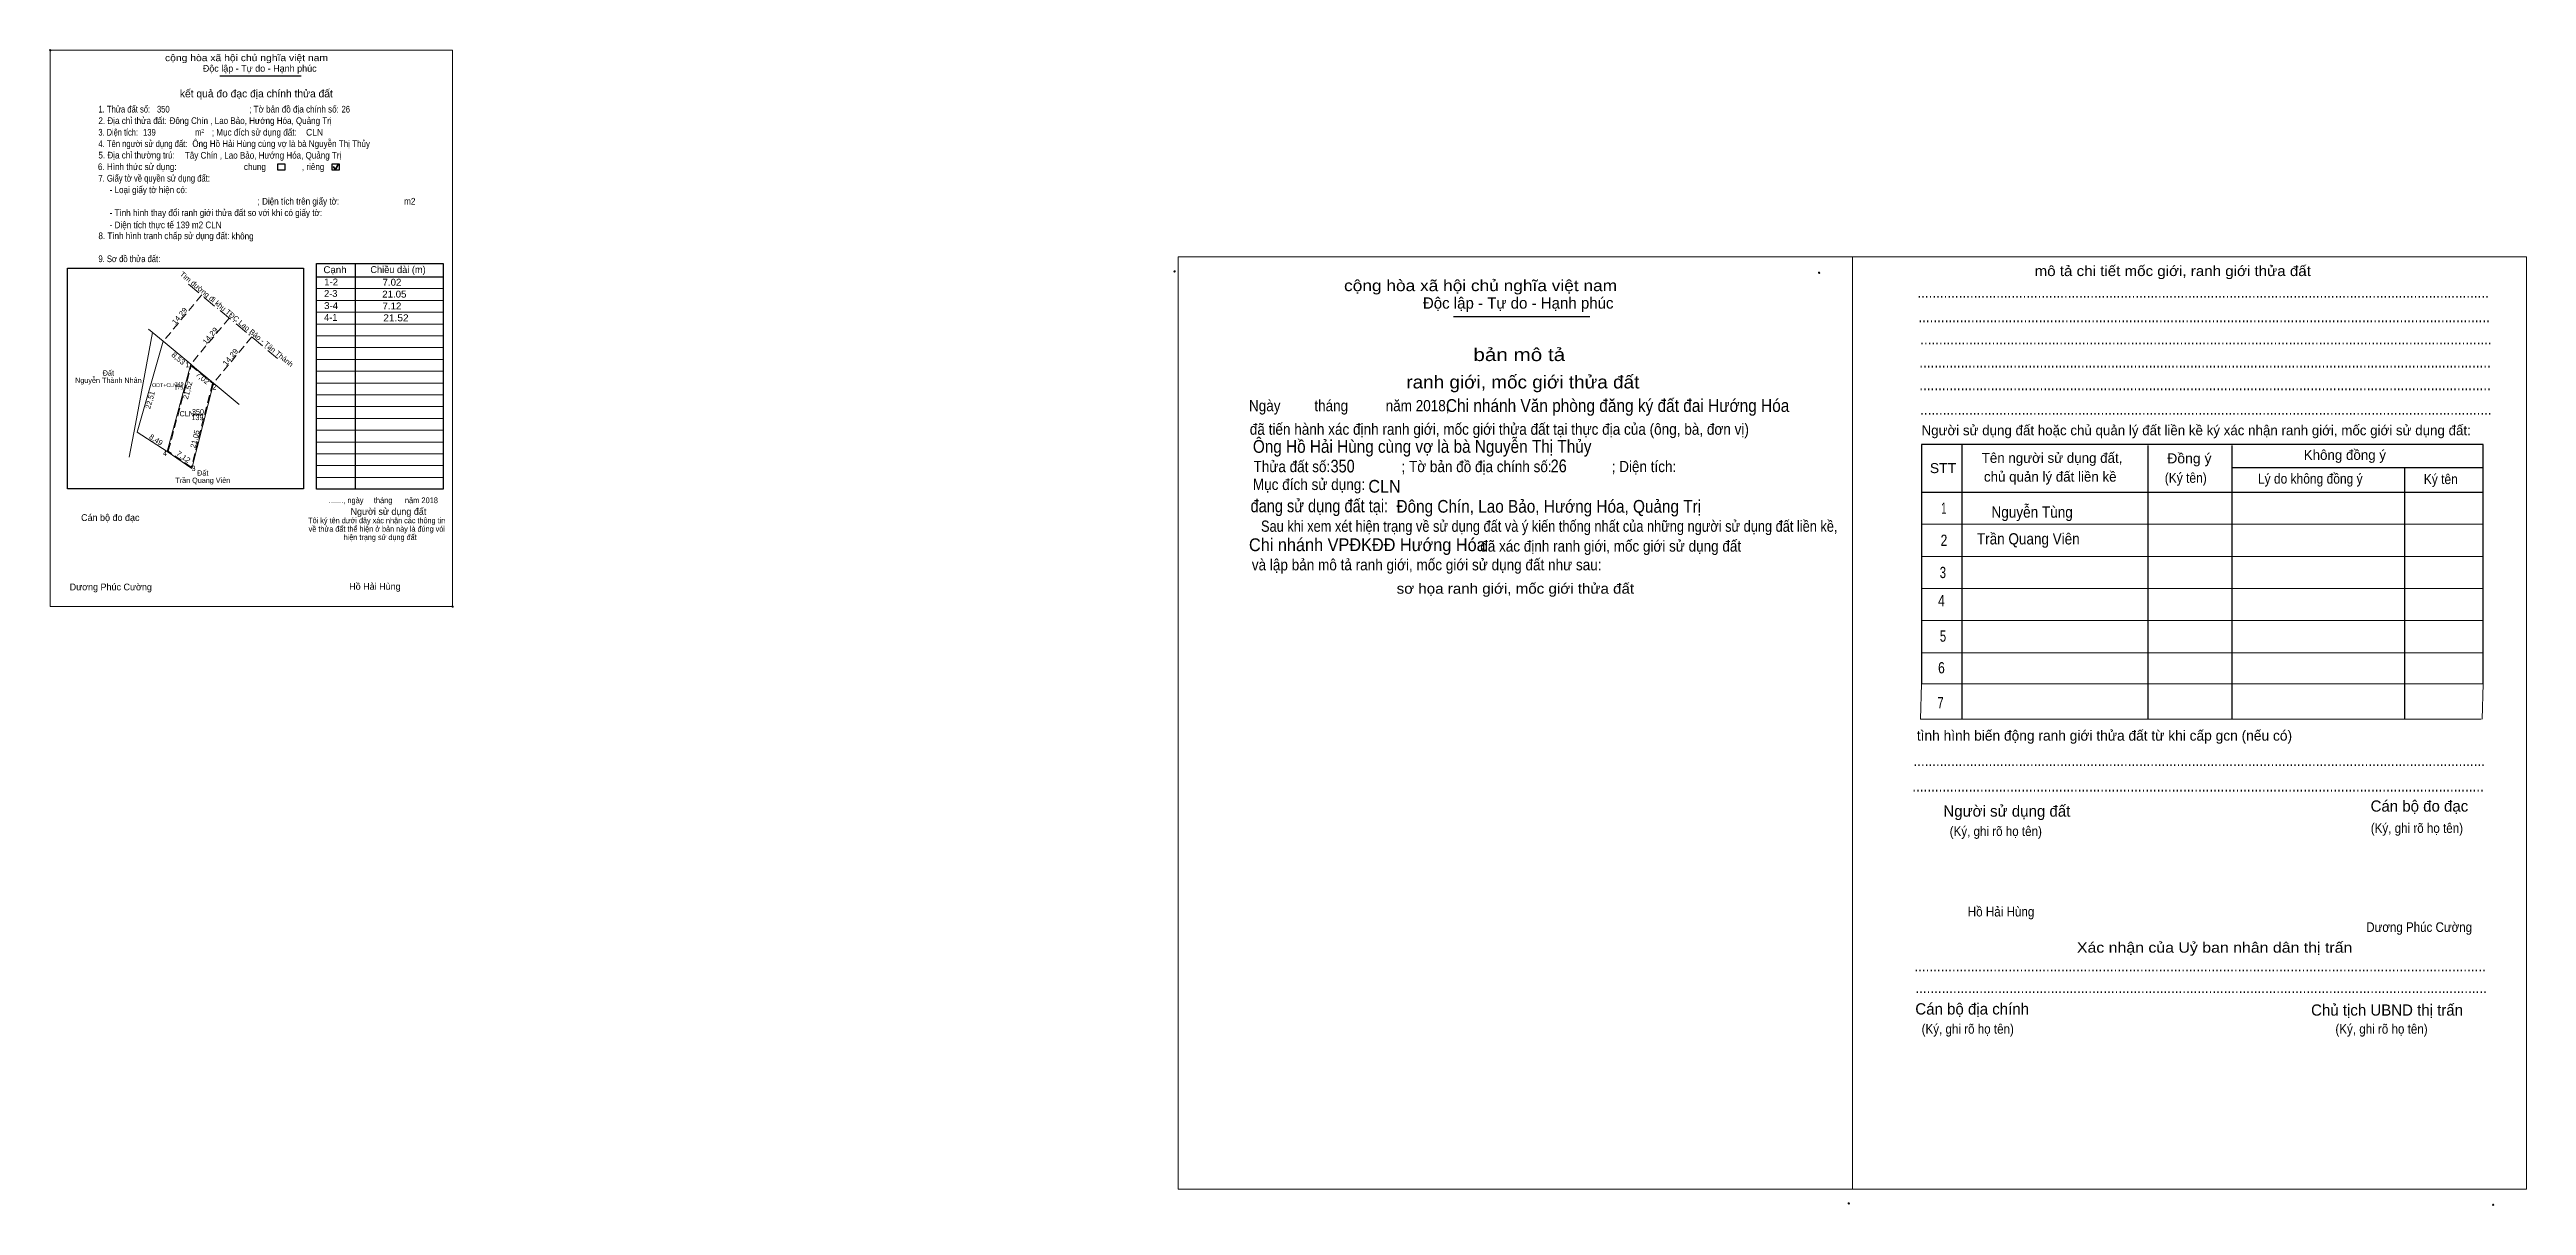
# Model space of a CAD drawing. Header units: metres. Extents: x 538226 to 540031, y 1837627 to 1837903.
# Drawn here: x 539441 to 540031, y 1837627 to 1837903 of the extents above.
import ezdxf
from ezdxf.enums import TextEntityAlignment as Align

# ---------------------------------------------------------------- set-up
doc = ezdxf.new("R2010")
doc.units = ezdxf.units.M
doc.header["$LTSCALE"] = 0.64
doc.header["$PDMODE"] = 32
doc.header["$PDSIZE"] = 0.32
doc.linetypes.add('DOT_DASHED', pattern=[7.7, 5, -1.2, 0.3, -1.2])
doc.linetypes.add('MEDIUM_DASHED', pattern=[4.5, 3, -1.5])
for name, color, linetype, lineweight in [('13', 7, 'Continuous', 13), ('17', 7, 'Continuous', 13), ('6', 7, 'Continuous', 13), ('7', 7, 'Continuous', 13)]:
    doc.layers.add(name, color=color, linetype=linetype, lineweight=lineweight)
doc.layers.add('25', color=7, linetype='Continuous')

msp = doc.modelspace()

# ---------------------------------------------------------------- linework, layer by layer
at = {"layer": '13'}
for p, q in [((539886.95, 1837751.55), (539886.7, 1837743.15)), ((540020.71, 1837751.55), (540020.48, 1837743.15))]:
    msp.add_line(p, q, dxfattribs=at)
at = {"layer": '7', "lineweight": 25}
for p, q in [((539481.66, 1837896.41), (539501.04, 1837896.41)), ((539513.93, 1837851.65), (539513.93, 1837797.89)), ((539504.71, 1837848.51), (539534.86, 1837848.51)), ((539775.47, 1837839.01), (539807.93, 1837839.01)), ((539896.56, 1837808.56), (539896.56, 1837743.15)), ((539940.85, 1837808.33), (539940.85, 1837743.15)), ((539960.83, 1837808.33), (539960.83, 1837743.15)), ((539960.83, 1837803.04), (540020.71, 1837803.04)), ((540001.95, 1837803.04), (540001.95, 1837743.15)), ((539886.95, 1837797.23), (540020.71, 1837797.23))]:
    msp.add_line(p, q, dxfattribs=at)
at = {"layer": '7', "lineweight": 35}
for p, q in [((539508.69, 1837874.75), (539509.23, 1837874.04)), ((539509.23, 1837874.04), (539509.89, 1837875.22))]:
    msp.add_line(p, q, dxfattribs=at)
at = {"layer": '7', "linetype": 'MEDIUM_DASHED'}
for p, q in [((539477.33, 1837844.14), (539468.21, 1837833.14)), ((539483.91, 1837838.67), (539474.77, 1837827.68)), ((539489.28, 1837834.2), (539480.17, 1837823.2))]:
    msp.add_line(p, q, dxfattribs=at)
at = {"layer": '7', "linetype": 'DOT_DASHED'}
msp.add_line((539474.2, 1837846.74), (539495.44, 1837829.08), dxfattribs=at)
at = {"layer": '7'}
for p, q in [((539504.71, 1837845.7), (539534.86, 1837845.7)), ((539504.71, 1837842.88), (539534.86, 1837842.88)), ((539504.71, 1837840.07), (539534.86, 1837840.07)), ((539461.59, 1837813.41), (539465.63, 1837835.27)), ((539468.21, 1837833.14), (539462.03, 1837811.49)), ((539504.71, 1837837.26), (539534.86, 1837837.26)), ((539504.71, 1837834.45), (539534.86, 1837834.45)), ((539474.77, 1837827.68), (539469.17, 1837806.9)), ((539504.71, 1837831.64), (539534.86, 1837831.64)), ((539504.71, 1837828.82), (539534.86, 1837828.82)), ((539504.71, 1837826.01), (539534.86, 1837826.01)), ((539471.22, 1837822.49), (539472.83, 1837822.49)), ((539474.99, 1837802.8), (539480.17, 1837823.2)), ((539481.09, 1837822.43), (539486.31, 1837818.09)), ((539504.71, 1837823.2), (539534.86, 1837823.2)), ((539504.71, 1837820.39), (539534.86, 1837820.39)), ((539475.39, 1837815.62), (539477.7, 1837815.62)), ((539504.71, 1837817.58), (539534.86, 1837817.58)), ((539504.71, 1837814.76), (539534.86, 1837814.76)), ((539460.13, 1837805.54), (539461.59, 1837813.41)), ((539504.71, 1837811.95), (539534.86, 1837811.95)), ((539504.71, 1837809.14), (539534.86, 1837809.14)), ((539504.71, 1837806.33), (539534.86, 1837806.33)), ((539504.71, 1837803.52), (539534.86, 1837803.52)), ((539504.71, 1837800.7), (539534.86, 1837800.7)), ((539886.95, 1837789.57), (540020.71, 1837789.57)), ((539886.95, 1837781.91), (540020.71, 1837781.91)), ((539886.95, 1837774.25), (540020.71, 1837774.25)), ((539886.95, 1837766.6), (540020.71, 1837766.6)), ((539886.95, 1837758.94), (540020.71, 1837758.94)), ((539886.94, 1837751.54), (540020.71, 1837751.54)), ((539886.71, 1837743.15), (540020.25, 1837743.15))]:
    msp.add_line(p, q, dxfattribs=at)
for points in [[(539441.29, 1837902.49), (539537.13, 1837902.49), (539537.13, 1837769.94), (539441.29, 1837769.94)], [(539709.94, 1837853.23), (539870.48, 1837853.23), (539870.48, 1837631.18), (539709.94, 1837631.18)], [(539870.48, 1837853.23), (540031.02, 1837853.23), (540031.02, 1837631.18), (539870.48, 1837631.18)], [(539870.48, 1837853.23), (540031.02, 1837853.23), (540031.02, 1837631.18), (539870.48, 1837631.18)]]:
    msp.add_lwpolyline(points, close=True, dxfattribs=at)
at = {"layer": '7', "lineweight": 25}
for points in [[(539495.52, 1837875.45), (539497.17, 1837875.45), (539497.17, 1837873.92), (539495.52, 1837873.92)], [(539508.47, 1837875.45), (539510.12, 1837875.45), (539510.12, 1837873.92), (539508.47, 1837873.92)], [(539445.42, 1837850.54), (539501.64, 1837850.54), (539501.64, 1837798.02), (539445.42, 1837798.02)], [(539504.71, 1837851.65), (539534.86, 1837851.65), (539534.86, 1837797.89), (539504.71, 1837797.89)]]:
    msp.add_lwpolyline(points, close=True, dxfattribs=at)
at = {"layer": '7'}
for points in [[(539464.71, 1837836.04), (539468.21, 1837833.14), (539469.13, 1837832.37), (539474.77, 1837827.68), (539475.69, 1837826.91), (539480.17, 1837823.2), (539481.09, 1837822.43)], [(539474.99, 1837802.8), (539469.17, 1837806.9), (539462.03, 1837811.49)]]:
    msp.add_lwpolyline(points, dxfattribs=at)
at = {"layer": '7', "linetype": 'MEDIUM_DASHED'}
msp.add_lwpolyline([(539474.88, 1837827.33), (539479.95, 1837823.13), (539474.87, 1837803.13), (539469.4, 1837806.98)], close=True, dxfattribs=at)
at = {"layer": '7', "lineweight": 25}
msp.add_lwpolyline([(540020.71, 1837751.54), (540020.71, 1837808.56), (539886.95, 1837808.56), (539886.95, 1837751.54)], dxfattribs=at)
at = {"layer": '7'}
for p in [(539441.29, 1837902.49), (539709.07, 1837849.8), (539862.55, 1837849.48), (539537.12, 1837769.94), (539869.62, 1837627.75), (540023.09, 1837627.43)]:
    msp.add_point(p, dxfattribs=at)

# ---------------------------------------------------------------- texts
at = {"layer": '17', "width": 0.9}
for s, height, p in [('Hồ Hải Hùng', 2.3, (539897.97, 1837696.12)), ('Dương Phúc Cường', 2.288, (539992.86, 1837692.44))]:
    msp.add_text(s, height=height, dxfattribs=at).set_placement(p)
at = {"layer": '25'}
for s, height, width, p in [('Chi nhánh Văn phòng đăng ký đất đai Hướng Hóa', 3.049, 0.9, (539773.69, 1837816.31)), ('CLN', 3.03, 0.95, (539755.21, 1837797.08)), ('Chi nhánh VPĐKĐĐ Hướng Hóa', 3.049, 0.95, (539726.78, 1837783.15))]:
    msp.add_text(s, height=height, dxfattribs=dict(at, width=width)).set_placement(p)
at = {"layer": '6', "width": 0.9}
msp.add_text('Ông Hồ Hải Hùng cùng vợ là bà Nguyễn Thị Thủy', height=3.03, dxfattribs=at).set_placement((539727.71, 1837806.58))
at = {"layer": '7'}
for s, height, width, p in [('cộng hòa xã hội chủ nghĩa việt nam', 1.599, 1.15, (539468.63, 1837899.88)), ('2. Địa chỉ thửa đất:', 1.599, 0.9, (539452.77, 1837884.91)), ('1. Thửa đất số:', 1.599, 0.85, (539452.77, 1837887.64)), ('350', 1.59, 0.85, (539466.72, 1837887.64)), ('Đông Chín , Lao Bảo, Hướng Hóa, Quảng Trị', 1.59, 0.9, (539469.73, 1837884.91)), ('; Tờ bản đồ địa chính số:', 1.599, 0.9, (539488.66, 1837887.64)), ('26', 1.59, 0.85, (539510.67, 1837887.64)), ('4. Tên người sử dụng đất:', 1.599, 0.85, (539452.77, 1837879.42)), ('3. Diện tích:', 1.599, 0.8, (539452.77, 1837882.14)), ('139', 1.59, 0.85, (539463.41, 1837882.14)), ('Ông Hồ Hải Hùng cùng vợ là bà Nguyễn Thị Thủy', 1.59, 0.9, (539475.14, 1837879.43)), ('m', 1.599, 0.8, (539475.81, 1837882.14)), ('2', 0.9133, 0.8, (539477.26, 1837882.8)), ('; Mục đích sử dụng đất:', 1.599, 0.9, (539479.78, 1837882.14)), ('CLN', 1.6, 0.95, (539502.22, 1837882.14)), ('6. Hình thức sử dụng:', 1.599, 0.9, (539452.66, 1837873.93)), ('5. Địa chỉ thường trú:', 1.599, 0.9, (539452.77, 1837876.69)), ('Tây Chín , Lao Bảo, Hướng Hóa, Quảng Trị', 1.592, 0.9, (539473.37, 1837876.66)), ('chung                , riêng', 1.599, 0.9, (539487.42, 1837873.93)), ('7. Giấy tờ về quyền sử dụng đất:', 1.599, 0.85, (539452.77, 1837871.19)), ('     - Loại giấy tờ hiện có:', 1.597, 0.9, (539452.77, 1837868.44)), ('                                                                       ; Diện tích trên giấy tờ:                             m2', 1.597, 0.9, (539452.77, 1837865.71)), ('     - Tình hình thay đổi ranh giới thửa đất so với khi có giấy tờ:', 1.597, 0.9, (539452.77, 1837862.97)), ('     - Diện tích thực tế 139 m2 CLN', 1.6, 0.9, (539452.77, 1837860.07)), ('8. Tình hình tranh chấp sử dụng đất: ', 1.597, 0.9, (539452.77, 1837857.48)), ('không', 1.599, 0.9, (539484.48, 1837857.41)), ('9. Sơ đồ thửa đất:', 1.599, 0.85, (539452.77, 1837852)), ('Cạnh', 1.64, 1.05, (539506.36, 1837849.38)), ('1-2', 1.64, 1.05, (539506.52, 1837846.45)), ('21.05', 1.64, 1.05, (539520.36, 1837843.56)), ('7.02', 1.64, 1.05, (539520.44, 1837846.39)), ('cộng hòa xã hội chủ nghĩa việt nam', 2.678, 1.15, (539749.43, 1837845.09)), ('........................................................................................................................................................', 2.678, 0.9, (539885.95, 1837843.5)), ('3-4', 1.64, 1.05, (539506.52, 1837840.82)), ('7.12', 1.64, 1.05, (539520.44, 1837840.74)), ('21.52', 1.64, 1.1, (539520.61, 1837837.91)), ('........................................................................................................................................................', 2.678, 0.9, (539886.19, 1837837.69)), ('........................................................................................................................................................', 2.678, 0.9, (539886.63, 1837832.38)), ('........................................................................................................................................................', 2.678, 0.9, (539886.42, 1837826.88)), ('........................................................................................................................................................', 2.678, 0.9, (539886.42, 1837821.49)), ('Ngày         tháng          năm 2018,', 2.674, 0.9, (539726.78, 1837816.48)), ('........................................................................................................................................................', 2.678, 0.9, (539886.62, 1837815.66)), (' đã tiến hành xác định ranh giới, mốc giới thửa đất tại thực địa của (ông, bà, đơn vị)', 2.682, 0.9, (539726.08, 1837810.87)), ('Thửa đất số:                   ; Tờ bản đồ địa chính số:                ; Diện tích:', 2.674, 0.9, (539727.87, 1837801.97)), ('350', 3.03, 0.85, (539746.21, 1837801.9)), ('26', 3.03, 0.85, (539798.63, 1837801.94)), ('STT', 2.373, 1.05, (539888.93, 1837801.74)), ('Đồng ý', 2.373, 1.05, (539945.46, 1837804.07)), ('Mục đích sử dụng:', 2.682, 0.9, (539727.7, 1837797.71)), ('(Ký tên)', 2.373, 0.9, (539944.88, 1837799.43)), ('Lý do không đồng ý', 2.373, 0.9, (539967.07, 1837799.24)), ('Ký tên', 2.373, 0.9, (540006.57, 1837799.13)), ('......., ngày     tháng      năm 2018', 1.366, 0.85, (539507.63, 1837794.58)), ('đang sử dụng đất tại:', 3.049, 0.85, (539727.16, 1837792.41)), ('Sau khi xem xét hiện trạng về sử dụng đất và ý kiến thống nhất của những người sử dụng đất liền kề,', 2.679, 0.85, (539729.65, 1837787.76)), ('Đông Chín, Lao Bảo, Hướng Hóa, Quảng Trị', 3.03, 0.9, (539761.92, 1837792.31)), ('đã xác định ranh giới, mốc giới sử dụng đất', 2.671, 0.9, (539781.87, 1837783.03)), (' và lập bản mô tả ranh giới, mốc giới sử dụng đất như sau:', 2.679, 0.9, (539726.56, 1837778.57)), ('........................................................................................................................................................', 2.678, 0.9, (539885.02, 1837731.95)), ('........................................................................................................................................................', 2.678, 0.9, (539884.75, 1837725.89)), ('(Ký, ghi rõ họ tên)', 2.296, 0.9, (539893.66, 1837715.29)), ('(Ký, ghi rõ họ tên)', 2.296, 0.9, (539993.95, 1837716.03)), ('........................................................................................................................................................', 2.678, 0.9, (539885.24, 1837683.01)), ('........................................................................................................................................................', 2.678, 0.9, (539885.48, 1837677.9)), ('(Ký, ghi rõ họ tên)', 2.296, 0.9, (539886.98, 1837668.19)), ('(Ký, ghi rõ họ tên)', 2.296, 0.9, (539985.52, 1837668.19))]:
    msp.add_text(s, height=height, dxfattribs=dict(at, width=width)).set_placement(p)
for s, height, p in [('Độc lập - Tự do - Hạnh phúc', 1.599, (539477.63, 1837897.36)), ('Chiều dài (m)', 1.64, (539517.54, 1837849.41)), ('2-3', 1.64, (539506.52, 1837843.71)), ('Độc lập - Tự do - Hạnh phúc', 2.678, (539768.2, 1837840.92)), ('4-1', 1.64, (539506.52, 1837838.01)), ('Người sử dụng đất hoặc chủ quản lý đất liền kề ký xác nhận ranh giới, mốc giới sử dụng đất:', 2.373, (539886.96, 1837810.76)), ('Tên người sử dụng đất,', 2.373, (539901.29, 1837804.18)), ('chủ quản lý đất liền kề', 2.373, (539901.82, 1837799.71)), ('Không đồng ý', 2.373, (539977.98, 1837804.89)), ('Cán bộ đo đạc', 1.599, (539448.64, 1837790.35)), ('Người sử dụng đất', 1.599, (539512.81, 1837791.8)), ('Dương Phúc Cường', 1.6, (539445.92, 1837773.82)), ('Hồ Hải Hùng', 1.6, (539512.49, 1837773.95)), ('tình hình biến động ranh giới thửa đất từ khi cấp gcn (nếu có)', 2.449, (539885.83, 1837738)), ('Người sử dụng đất', 2.679, (539892.15, 1837719.89)), ('Cán bộ đo đạc', 2.673, (539993.9, 1837721.09)), ('Cán bộ địa chính', 2.679, (539885.47, 1837672.76)), ('Chủ tịch UBND thị trấn', 2.675, (539979.73, 1837672.49))]:
    msp.add_text(s, height=height, dxfattribs=at).set_placement(p)
for s, height, p in [('kết quả đo đạc địa chính thửa đất', 1.828, (539490.385, 1837891.25)), ('Đất', 1.25, (539455.14, 1837824.97)), ('Đất', 1.25, (539477.62, 1837801.15)), ('.', 0.4566, (539537.1141, 1837769.71))]:
    msp.add_text(s, height=height, dxfattribs=at).set_placement(p, align=Align.CENTER)
for s, height, width, p in [('mô tả chi tiết mốc giới, ranh giới thửa đất', 2.449, 1.1, (539946.78, 1837848.68)), ('bản mô tả', 3.062, 1.2, (539791.155, 1837828.43)), ('Nguyễn Thành Nhân', 1.25, 0.9, (539455.145, 1837823.22)), ('ODT+CLN', 0.9112, 0.95, (539468.515, 1837822.24)), ('175', 0.9112, 0.85, (539471.91, 1837821.67)), ('349', 0.9112, 0.85, (539472.01, 1837822.54)), ('ranh giới, mốc giới thửa đất', 3.062, 1.1, (539792, 1837821.91)), ('CLN', 1.25, 0.95, (539473.825, 1837815.26)), ('139', 1.25, 0.85, (539476.37, 1837814.36)), ('350', 1.25, 0.85, (539476.48, 1837815.74)), ('Trần Quang Viên', 1.25, 0.9, (539477.62, 1837799.4)), ('Tôi ký tên dưới đây xác nhận các thông tin', 1.321, 0.9, (539519.055, 1837789.8)), ('1', 2.679, 0.65, (539892.275, 1837792.05)), ('Nguyễn Tùng', 2.68, 0.9, (539913.295, 1837791.12)), ('về thửa đất thể hiện ở bản này là đúng vói', 1.321, 0.9, (539519.07, 1837787.79)), ('hiện trạng sử dụng đất', 1.321, 0.9, (539519.87, 1837785.8)), ('2', 2.679, 0.8, (539892.295, 1837784.4)), ('Trần Quang Viên', 2.67, 0.9, (539912.385, 1837784.75)), ('3', 2.679, 0.75, (539892.04, 1837776.73)), ('sơ họa ranh giới, mốc giới thửa đất', 2.449, 1.1, (539790.225, 1837773.01)), ('4', 2.679, 0.8, (539891.705, 1837770.03)), ('5', 2.679, 0.75, (539892.06, 1837761.58)), ('6', 2.679, 0.8, (539891.695, 1837754.03)), ('7', 2.68, 0.75, (539891.475, 1837745.7)), ('Xác nhận của Uỷ ban nhân dân thị trấn', 2.459, 1.15, (539956.755, 1837687.49))]:
    msp.add_text(s, height=height, dxfattribs=dict(at, width=width)).set_placement(p, align=Align.CENTER)
for s, rotation, width, p in [('Tim đường đi khu TĐC Lao Bảo - Tân Thành', 320.258, 0.95, (539485.2954, 1837837.9276)), ('14.29', 50.338, 1.1, (539472.5808, 1837838.7761)), ('14.29', 50.251, 1.1, (539479.8848, 1837834.0554)), ('8,53', 320.229, 1.1, (539471.4102, 1837828.563)), ('7,02', 320.32, 1.1, (539477.1759, 1837823.9055)), ('14.29', 50.369, 1.1, (539484.6894, 1837828.9764)), ('22,51', 74.069, 0.9, (539465.6791, 1837818.9934)), ('21,52', 74.918, 0.95, (539474.6354, 1837821.3124)), ('8,49', 327.265, 1.05, (539466.162, 1837809.148)), ('21,05', 75.752, 0.95, (539476.3602, 1837809.7112)), ('7,12', 324.837, 1.1, (539472.6601, 1837805.1133))]:
    msp.add_text(s, height=1.25, rotation=rotation, dxfattribs=dict(at, width=width)).set_placement(p, align=Align.CENTER)
for s, width, p in [(' 1', 0.75, (539474.36, 1837826.93)), (' 2', 0.85, (539480.87, 1837821.62)), (' 4', 0.85, (539469.1, 1837805.85)), (' 3', 0.8, (539475.9, 1837802.23))]:
    msp.add_text(s, height=1.25, dxfattribs=dict(at, width=width)).set_placement(p, align=Align.RIGHT)

doc.saveas('drawing.dxf')
